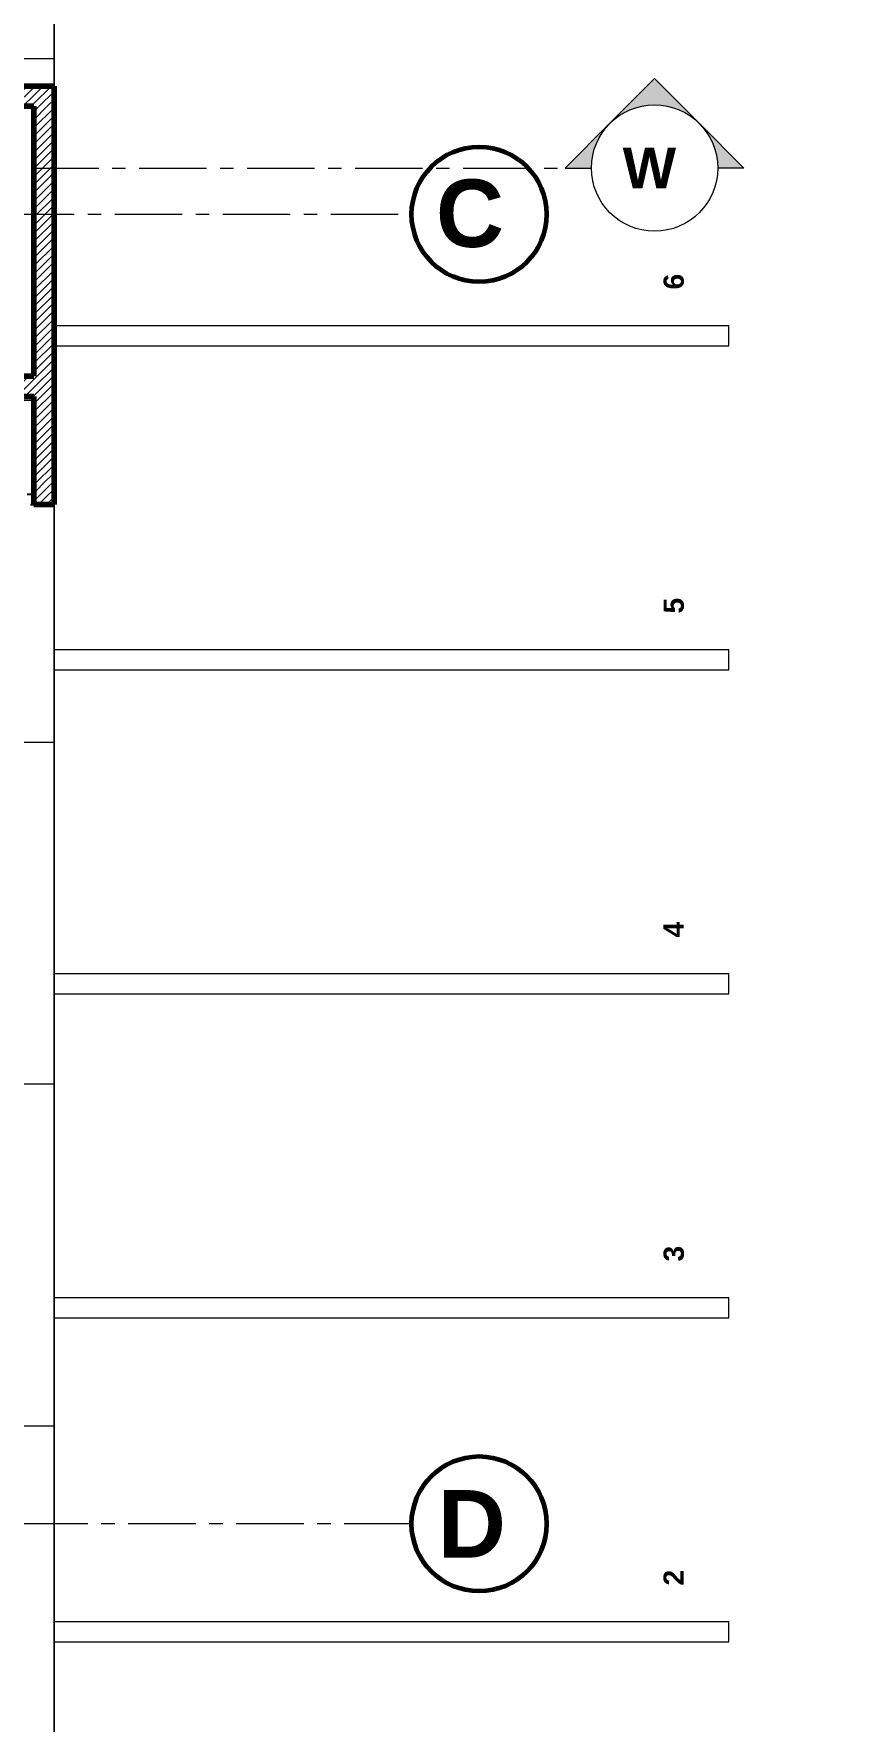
# Model space of a CAD drawing. Header units: inches. Extents: x -38 to 5698, y -33 to 92.
# Drawn here: x 52.77 to 58.74, y 5.98 to 18.49 of the extents above; entities that cross this region are included whole.
import ezdxf

# ---------------------------------------------------------------- set-up
doc = ezdxf.new("R2010")
doc.units = ezdxf.units.IN
doc.header["$MEASUREMENT"] = 0
doc.set_wipeout_variables(frame=1)
doc.header["$PDMODE"] = 1
doc.linetypes.add('Punto & Raya', pattern=[0.65, 0.5, -0.075, 0, -0.075])
doc.linetypes.add('Wipeout_Contour', pattern=[1, 0, -1])
for name, color, linetype in [('02 _ ARQ _ ALB _ Ejes Generales', 7, 'Continuous'), ('08 _ STR _ EXT _ 10 Vereda Exterior', 7, 'Continuous'), ('08 _ STR _ EXT _ Estacionamiento-Pavimento', 7, 'Continuous'), ('Estructura - 04 MURO', 7, 'Continuous'), ('Interior - Equipamiento', 7, 'Continuous'), ('Marcador - Secciones', 251, 'Continuous')]:
    doc.layers.add(name, color=color, linetype=linetype)
doc.styles.add('Estilo_Generado_1', font='swisseb.ttf')
doc.styles.add('Estilo_Generado_8', font='arialbd.ttf')
pattern_1 = [(45, (0, 0), (-0.030052038, 0.030052038), [])]

msp = doc.modelspace()

# ---------------------------------------------------------------- hatches: boundary and pattern name
at = {"layer": '08 _ STR _ EXT _ 10 Vereda Exterior', "linetype": 'Continuous', "lineweight": 13}
h = msp.add_hatch(dxfattribs=at)
h.set_pattern_fill('RETÍCULA_100X100_0002', color=251, style=0, pattern_type=2)
h.set_pattern_definition([(360, (3.7574, 18.3027), (0, 2.53199), []), (90, (3.7574, 18.3027), (-3.6, 0), [])])
h.paths.add_polyline_path([(2.17, 3.621), (4.291, 1.5), (9.32, 1.5), (9.32, 6.5), (40.52, 6.5), (40.52, 1.5), (52.92, 1.5), (52.92, 19.086), (51.57, 19.086), (51.57, 7.2), (9.07, 7.2), (9.07, 7.85), (6.52, 7.85, -0.414214), (6.27, 8.1), (6.27, 8.85, -0.414213), (6.52, 9.1), (9.07, 9.1), (9.07, 12), (6.52, 12, -0.414214), (6.27, 12.25), (6.27, 13, -0.414213), (6.52, 13.25), (9.07, 13.25), (9.07, 16.15), (6.52, 16.15, -0.414214), (6.27, 16.4), (6.27, 17.15, -0.414213), (6.52, 17.4), (8.77, 17.4), (8.771, 21.05), (2.17, 21.05)])
at = {"layer": 'Marcador - Secciones', "linetype": 'Continuous', "lineweight": 13}
for points in [[(57.701, 17.824), (57.37, 18.155), (57.038, 17.824, -0.414214)], [(56.707, 17.493), (56.901, 17.493, -0.198912), (57.038, 17.824)], [(58.032, 17.493), (57.701, 17.824, -0.198912), (57.838, 17.493)]]:
    msp.add_hatch(color=7, dxfattribs=at).paths.add_polyline_path(points)

# ---------------------------------------------------------------- linework, layer by layer
at = {"layer": '02 _ ARQ _ ALB _ Ejes Generales', "color": 251, "linetype": 'Punto & Raya', "lineweight": 13}
msp.add_line((55.57, 7.45), (4.845, 7.45), dxfattribs=at)
at = {"layer": '02 _ ARQ _ ALB _ Ejes Generales', "color": 7, "linetype": 'Continuous', "lineweight": 60}
for centre in [(56.07, 17.15), (56.07, 7.45)]:
    msp.add_circle(centre, 0.5, dxfattribs=at)
at = {"layer": '02 _ ARQ _ ALB _ Ejes Generales', "color": 7, "linetype": 'Punto & Raya', "lineweight": 13}
for p in [(54.57, 17.15), (54.57, 17.15), (54.57, 7.45), (54.57, 7.45)]:
    msp.add_point(p, dxfattribs=at)
at = {"layer": '08 _ STR _ EXT _ 10 Vereda Exterior', "color": 7, "linetype": 'Continuous', "lineweight": 18, "flags": 128}
msp.add_lwpolyline([(40.52, 1.5), (52.92, 1.5), (52.92, 19.086), (51.57, 19.086), (51.57, 7.2), (9.07, 7.2)], dxfattribs=at)
at = {"layer": '08 _ STR _ EXT _ Estacionamiento-Pavimento', "color": 7, "linetype": 'Continuous', "lineweight": 18, "flags": 128}
msp.add_lwpolyline([(9.07, 40.85), (52.92, 40.85), (52.92, 1.5), (69.77, 1.5), (69.77, 46.784), (56.22, 46.937), (56.22, 50.85), (9.07, 50.85)], close=True, dxfattribs=at)
at = {"layer": 'Interior - Equipamiento', "color": 175, "linetype": 'Continuous', "lineweight": 13, "flags": 128}
for points in [[(57.92, 13.775), (57.92, 13.925), (52.92, 13.925), (52.92, 13.775)], [(57.92, 11.375), (57.92, 11.525), (52.92, 11.525), (52.92, 11.375)], [(57.92, 8.975), (57.92, 9.125), (52.92, 9.125), (52.92, 8.975)], [(57.92, 6.575), (57.92, 6.725), (52.92, 6.725), (52.92, 6.575)]]:
    msp.add_lwpolyline(points, close=True, dxfattribs=at)
at = {"layer": 'Marcador - Secciones', "color": 7, "linetype": 'Continuous', "lineweight": 13, "flags": 128}
msp.add_lwpolyline([(57.038, 17.824), (57.37, 18.155), (57.701, 17.824)], dxfattribs=at)
for points in [[(57.038, 17.824), (56.707, 17.493), (56.901, 17.493, -0.198912)], [(57.701, 17.824), (58.032, 17.493), (57.838, 17.493, 0.198912)]]:
    msp.add_lwpolyline(points, format="xyb", dxfattribs=at)
at = {"layer": 'Marcador - Secciones', "color": 7, "linetype": 'Continuous', "lineweight": 13}
msp.add_circle((57.37, 17.493), 0.468, dxfattribs=at)

# ---------------------------------------------------------------- texts
at = {"layer": '02 _ ARQ _ ALB _ Ejes Generales', "color": 7, "lineweight": 30, "char_height": 0.5, "attachment_point": 1, "style": 'Estilo_Generado_1'}
for s, insert in [('\\A1;{\\pql;\\pt0;\\fSwis721 Ex BT|b1|i0|c0|p34;C}', (55.75, 17.408)), ('\\A1;{\\pql;\\pt0;\\fSwis721 Ex BT|b1|i0|c0|p34;D}', (55.764, 7.7))]:
    msp.add_mtext(s, dxfattribs=dict(at, insert=insert))
at = {"layer": 'Interior - Equipamiento', "color": 175, "lineweight": 13, "char_height": 0.15, "attachment_point": 4, "rotation": 90, "style": 'Estilo_Generado_8'}
for s, insert in [('\\A1;{\\pql;\\fArial|b1|i0|c0|p34;6}', (57.513, 16.593)), ('\\A1;{\\pql;\\fArial|b1|i0|c0|p34;5}', (57.513, 14.193)), ('\\A1;{\\pql;\\fArial|b1|i0|c0|p34;4}', (57.511, 11.793)), ('\\A1;{\\pql;\\fArial|b1|i0|c0|p34;3}', (57.513, 9.393)), ('\\A1;{\\pql;\\fArial|b1|i0|c0|p34;2}', (57.511, 6.993))]:
    msp.add_mtext(s, dxfattribs=dict(at, insert=insert))
at = {"layer": 'Marcador - Secciones', "color": 5, "lineweight": 25, "insert": (57.134, 17.343), "char_height": 0.3, "attachment_point": 7, "style": 'Estilo_Generado_1'}
msp.add_mtext('\\A1;{\\pql;\\pt0;\\fSwis721 Ex BT|b1|i0|c0|p34;W}', dxfattribs=at)

# ---------------------------------------------------------------- next in the draw order: wipeouts: each hides what was drawn before it
at = {"color": 254, "linetype": 'Wipeout_Contour', "lineweight": 0, "ltscale": 168.098357}
msp.add_wipeout([(52.77, 17.95), (52.92, 18.1), (52.77, 18.1)], dxfattribs=at).dxf.layer = 'Estructura - 04 MURO'
at = {"color": 254, "linetype": 'Wipeout_Contour', "lineweight": 0, "ltscale": 165.114864}
msp.add_wipeout([(52.77, 15), (52.92, 15), (52.77, 15.15)], dxfattribs=at).dxf.layer = 'Estructura - 04 MURO'

# ---------------------------------------------------------------- next in the draw order: hatches: boundary and pattern name
at = {"layer": 'Estructura - 04 MURO', "linetype": 'Continuous', "lineweight": 5}
h = msp.add_hatch(dxfattribs=at)
h.set_pattern_fill('LADRILLO_COMÚN_0002', color=252, style=0, pattern_type=2)
h.set_pattern_definition(pattern_1)
h.paths.add_polyline_path([(52.77, 17.95), (52.92, 18.1), (52.77, 18.1)])
h = msp.add_hatch(dxfattribs=at)
h.set_pattern_fill('LADRILLO_COMÚN_0002', color=252, style=0, pattern_type=2)
h.set_pattern_definition(pattern_1)
h.paths.add_polyline_path([(52.77, 15), (52.92, 15), (52.77, 15.15)])

# ---------------------------------------------------------------- next in the draw order: wipeouts: each hides what was drawn before it
at = {"color": 254, "linetype": 'Wipeout_Contour', "lineweight": 0, "ltscale": 164.612948}
msp.add_wipeout([(52.77, 15.15), (52.92, 15), (52.92, 15.15)], dxfattribs=at).dxf.layer = 'Estructura - 04 MURO'

# ---------------------------------------------------------------- next in the draw order: hatches: boundary and pattern name
at = {"layer": 'Estructura - 04 MURO', "linetype": 'Continuous', "lineweight": 5}
h = msp.add_hatch(dxfattribs=at)
h.set_pattern_fill('LADRILLO_COMÚN_0002', color=252, style=0, pattern_type=2)
h.set_pattern_definition(pattern_1)
h.paths.add_polyline_path([(52.77, 15.15), (52.92, 15), (52.92, 15.15)])

# ---------------------------------------------------------------- next in the draw order: linework, layer by layer
at = {"layer": 'Estructura - 04 MURO', "color": 165, "linetype": 'Continuous', "lineweight": 25}
for p, q in [((52.77, 15.075), (52.72, 15.075)), ((52.77, 15), (52.77, 15.075)), ((52.745, 15), (52.77, 15))]:
    msp.add_line(p, q, dxfattribs=at)
at = {"layer": 'Estructura - 04 MURO', "color": 7, "linetype": 'Continuous', "lineweight": 80, "flags": 128}
msp.add_lwpolyline([(52.77, 15), (52.92, 15)], dxfattribs=at)

# ---------------------------------------------------------------- next in the draw order: wipeouts: each hides what was drawn before it
at = {"color": 254, "linetype": 'Wipeout_Contour', "lineweight": 0, "ltscale": 221.562137}
msp.add_wipeout([(52.77, 17.95), (52.77, 15.15), (52.92, 15.15), (52.92, 17.95)], dxfattribs=at).dxf.layer = 'Estructura - 04 MURO'

# ---------------------------------------------------------------- next in the draw order: hatches: boundary and pattern name
at = {"layer": 'Estructura - 04 MURO', "linetype": 'Continuous', "lineweight": 5}
h = msp.add_hatch(dxfattribs=at)
h.set_pattern_fill('LADRILLO_COMÚN_0002', color=252, style=0, pattern_type=2)
h.set_pattern_definition(pattern_1)
h.paths.add_polyline_path([(52.77, 17.95), (52.77, 15.15), (52.92, 15.15), (52.92, 17.95)])
h = msp.add_hatch(dxfattribs=at)
h.set_pattern_fill('LADRILLO_COMÚN_0002', color=252, style=0, pattern_type=2)
h.set_pattern_definition(pattern_1)
h.paths.add_polyline_path([(51.57, 15.8), (52.77, 15.8), (52.77, 15.95), (51.57, 15.95)])

# ---------------------------------------------------------------- next in the draw order: linework, layer by layer
at = {"layer": '02 _ ARQ _ ALB _ Ejes Generales', "color": 251, "linetype": 'Punto & Raya', "lineweight": 13}
msp.add_line((48.57, 17.15), (55.57, 17.15), dxfattribs=at)
at = {"layer": 'Estructura - 04 MURO', "color": 7, "linetype": 'Continuous', "lineweight": 80}
msp.add_line((52.77, 15), (52.77, 15.8), dxfattribs=at)
at = {"layer": 'Estructura - 04 MURO', "color": 7, "linetype": 'Continuous', "lineweight": 80, "flags": 128}
for points in [[(52.77, 15.95), (51.57, 15.95)], [(51.57, 15.8), (52.77, 15.8)]]:
    msp.add_lwpolyline(points, dxfattribs=at)
at = {"layer": 'Interior - Equipamiento', "color": 175, "linetype": 'Continuous', "lineweight": 13, "flags": 128}
msp.add_lwpolyline([(57.92, 16.175), (57.92, 16.325), (52.92, 16.325), (52.92, 16.175)], close=True, dxfattribs=at)
at = {"layer": 'Marcador - Secciones', "color": 251, "linetype": 'Punto & Raya', "lineweight": 13}
msp.add_line((46.351, 17.493), (56.707, 17.493), dxfattribs=at)

# ---------------------------------------------------------------- next in the draw order: wipeouts: each hides what was drawn before it
at = {"color": 254, "linetype": 'Wipeout_Contour', "lineweight": 0, "ltscale": 166.922624}
msp.add_wipeout([(52.77, 17.95), (52.92, 17.95), (52.92, 18.1)], dxfattribs=at).dxf.layer = 'Estructura - 04 MURO'

# ---------------------------------------------------------------- next in the draw order: hatches: boundary and pattern name
at = {"layer": 'Estructura - 04 MURO', "linetype": 'Continuous', "lineweight": 5}
h = msp.add_hatch(dxfattribs=at)
h.set_pattern_fill('LADRILLO_COMÚN_0002', color=252, style=0, pattern_type=2)
h.set_pattern_definition(pattern_1)
h.paths.add_polyline_path([(52.77, 18.1), (52.27, 18.1), (52.27, 17.95), (52.77, 17.95)])
h = msp.add_hatch(dxfattribs=at)
h.set_pattern_fill('LADRILLO_COMÚN_0002', color=252, style=0, pattern_type=2)
h.set_pattern_definition(pattern_1)
h.paths.add_polyline_path([(52.77, 17.95), (52.92, 17.95), (52.92, 18.1)])

# ---------------------------------------------------------------- next in the draw order: linework, layer by layer
at = {"layer": 'Estructura - 04 MURO', "color": 7, "linetype": 'Continuous', "lineweight": 80}
msp.add_line((52.92, 18.1), (52.27, 18.1), dxfattribs=at)
at = {"layer": 'Estructura - 04 MURO', "color": 7, "linetype": 'Continuous', "lineweight": 80, "flags": 128}
for points in [[(52.92, 15), (52.92, 18.1)], [(52.27, 17.95), (52.77, 17.95)], [(52.77, 17.95), (52.77, 15.95)]]:
    msp.add_lwpolyline(points, dxfattribs=at)

doc.saveas('drawing.dxf')
